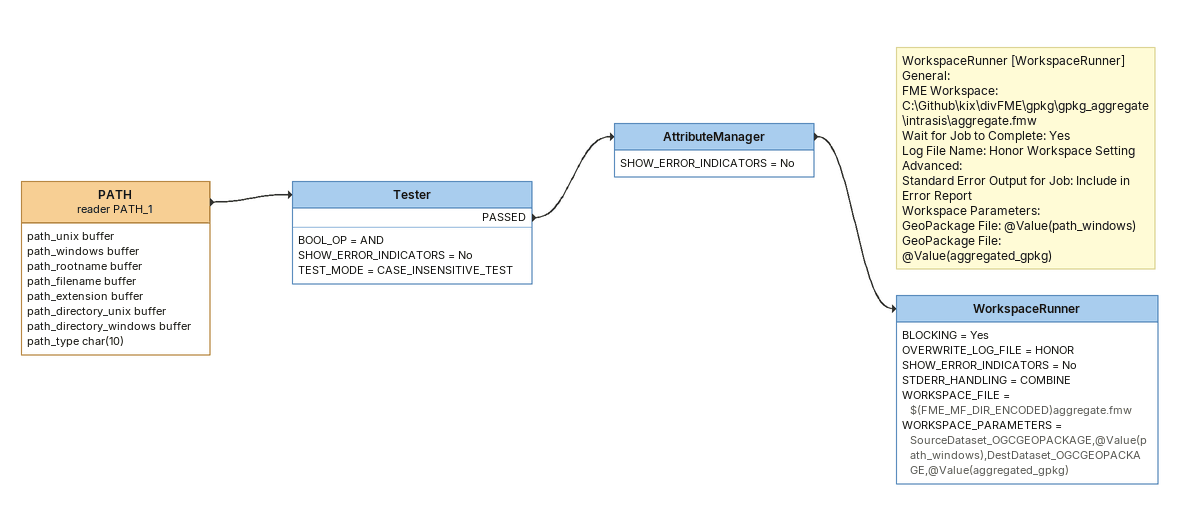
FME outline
PATH (reader PATH_1)
    attributes: path_unix buffer, path_windows buffer, path_rootname buffer, path_filename buffer, path_extension buffer, path_directory_unix buffer, path_directory_windows buffer, path_type char(10)
    -> Tester
Tester
    BOOL_OP = AND
    SHOW_ERROR_INDICATORS = No
    TEST_MODE = CASE_INSENSITIVE_TEST
    PASSED -> AttributeManager
AttributeManager
    SHOW_ERROR_INDICATORS = No
    -> WorkspaceRunner
Note: WorkspaceRunner [WorkspaceRunner] / General: / FME Workspace: C:\Github\kix\divFME\gpkg\gpkg_aggregate\intrasis\aggregate.fmw / Wait for Job to Complete: Yes / Log File Name: Honor Workspace Setting / Advanced: / Standard Error Output for Job: Include in Error Report / Workspace Parameters: / GeoPackage File: @Value(path_windows) / GeoPackage File: @Value(aggregated_gpkg)
WorkspaceRunner
    BLOCKING = Yes
    OVERWRITE_LOG_FILE = HONOR
    SHOW_ERROR_INDICATORS = No
    STDERR_HANDLING = COMBINE
    WORKSPACE_FILE = $(FME_MF_DIR_ENCODED)aggregate.fmw
    WORKSPACE_PARAMETERS = SourceDataset_OGCGEOPACKAGE,@Value(path_windows),DestDataset_OGCGEOPACKAGE,@Value(aggregated_gpkg)
